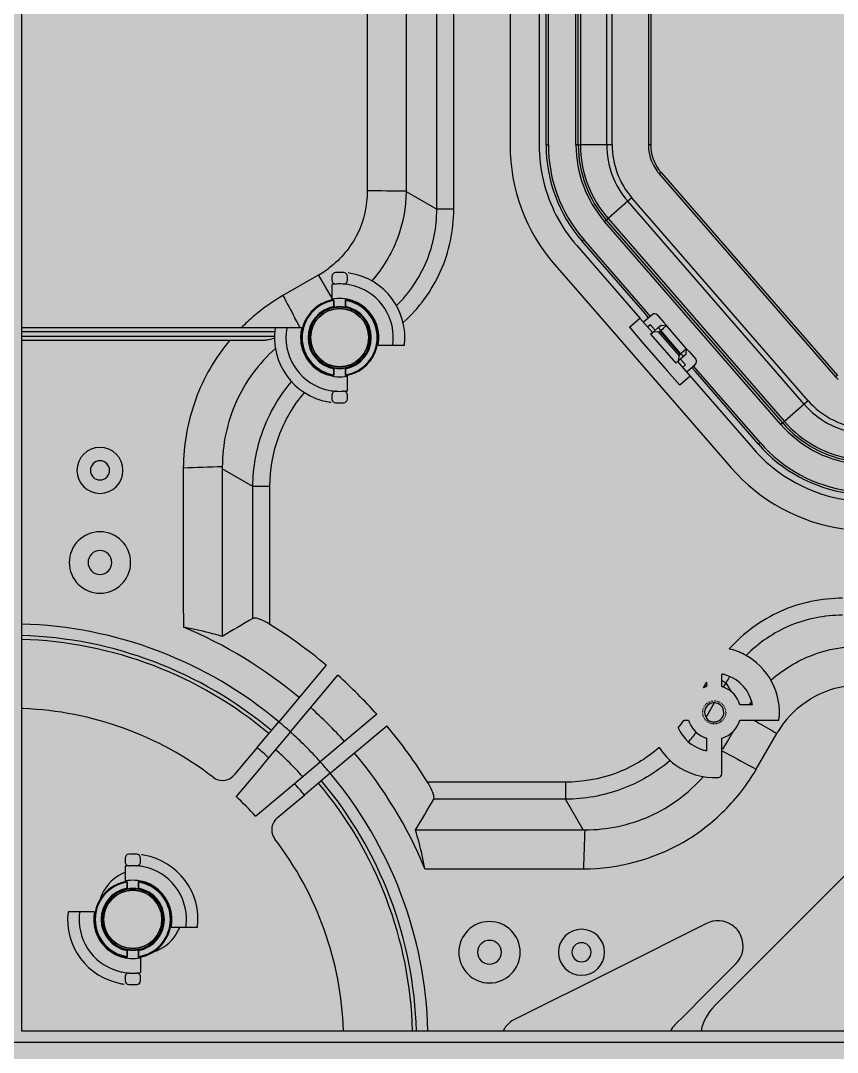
# Model space of a CAD drawing. Header units: millimetres. Extents: x -1070 to 42146, y 1440 to 12921.
# Drawn here: x 5863.1 to 5969.6, y 3516.5 to 3650.9 of the extents above; entities that cross this region are included whole.
import ezdxf

# ---------------------------------------------------------------- set-up
doc = ezdxf.new("R2010")
doc.units = ezdxf.units.MM
doc.linetypes.add('HIDDEN', pattern=[0.2, 0.1, -0.1])
for name, color, linetype in [('CITI-3MM实线CONTINUOUS', 7, 'Continuous'), ('CITIE-TAO实线CONTINUOUS', 7, 'Continuous'), ('DW-PLUS-XIANGTI隐藏线HIDDEN', 7, 'Continuous')]:
    doc.layers.add(name, color=color, linetype=linetype)

msp = doc.modelspace()

# ---------------------------------------------------------------- hatches: boundary and pattern name
at = {"lineweight": -3}
h = msp.add_hatch(color=256, dxfattribs=at)
h.dxf.hatch_style = 1
h.paths.add_polyline_path([(5611.757, 3767.826), (5611.757, 2767.826), (6111.757, 2767.826), (6111.757, 3767.826)])

# ---------------------------------------------------------------- linework, layer by layer
at = {"color": 7, "linetype": 'Continuous', "lineweight": -3}
for p, q in [((5926.933, 3677.148), (5926.933, 3634.728)), ((5930.733, 3677.148), (5930.733, 3634.728)), ((5931.633, 3634.728), (5931.633, 3677.148)), ((5931.933, 3634.728), (5931.933, 3677.148)), ((5935.533, 3634.728), (5935.533, 3677.148)), ((5935.833, 3634.728), (5935.833, 3674.488)), ((5936.126, 3674.488), (5936.126, 3634.728)), ((5939.54, 3634.728), (5939.54, 3674.488)), ((5940.247, 3634.728), (5940.247, 3674.488)), ((5944.983, 3674.488), (5944.983, 3634.728)), ((5945.283, 3674.488), (5945.283, 3634.728)), ((5917.38, 3626.365), (5917.38, 3659.286)), ((5919.602, 3626.365), (5919.602, 3659.286)), ((5908.316, 3656.895), (5908.314, 3628.762)), ((5913.387, 3656.864), (5913.387, 3628.787)), ((5863.257, 3654.619), (5863.257, 3643.426)), ((5863.257, 3643.426), (5863.257, 3643.126)), ((5863.257, 3643.126), (5863.257, 3642.526)), ((5863.257, 3642.526), (5863.257, 3642.226)), ((5863.257, 3642.226), (5863.257, 3519.326)), ((5931.633, 3634.728), (5931.933, 3634.728)), ((5935.833, 3634.728), (5935.533, 3634.728)), ((5935.833, 3634.728), (5936.126, 3634.728)), ((5939.54, 3634.728), (5936.126, 3634.728)), ((5940.247, 3634.728), (5939.54, 3634.728)), ((5945.283, 3634.728), (5944.983, 3634.728)), ((5946.62, 3631.153), (5946.393, 3630.956)), ((5946.393, 3630.956), (5969.385, 3604.507)), ((5946.62, 3631.153), (5969.611, 3604.704)), ((5913.386, 3628.672), (5917.38, 3626.365)), ((5942.286, 3627.385), (5939.709, 3625.145)), ((5942.819, 3627.849), (5942.286, 3627.385)), ((5965.277, 3600.937), (5942.286, 3627.385)), ((5965.811, 3601.4), (5942.819, 3627.849)), ((5919.602, 3626.365), (5917.38, 3626.365)), ((5939.488, 3624.953), (5939.261, 3624.756)), ((5962.253, 3598.308), (5939.261, 3624.756)), ((5939.488, 3624.953), (5939.709, 3625.145)), ((5962.479, 3598.504), (5939.488, 3624.953)), ((5939.709, 3625.145), (5962.7, 3598.697)), ((5935.639, 3621.607), (5943.854, 3612.156)), ((5936.318, 3622.197), (5936.544, 3622.394)), ((5944.533, 3612.747), (5936.318, 3622.197)), ((5944.76, 3612.944), (5936.544, 3622.394)), ((5932.771, 3619.114), (5940.986, 3609.663)), ((5901.988, 3617.795), (5897.332, 3615.109)), ((5902.562, 3616.778), (5901.969, 3617.785)), ((5903.725, 3617.607), (5903.725, 3617.106)), ((5905.725, 3617.106), (5905.725, 3617.607)), ((5902.76, 3616.442), (5902.562, 3616.778)), ((5903.063, 3615.925), (5902.76, 3616.442)), ((5903.745, 3614.76), (5903.063, 3615.925)), ((5903.725, 3616.551), (5903.725, 3614.624)), ((5903.975, 3614.465), (5903.975, 3614.566)), ((5903.975, 3614.465), (5903.975, 3613.679)), ((5903.975, 3613.679), (5903.975, 3613.577)), ((5905.475, 3614.566), (5905.475, 3614.465)), ((5905.475, 3614.465), (5905.475, 3613.679)), ((5905.475, 3613.577), (5905.475, 3613.679)), ((5899.08, 3611.829), (5898.856, 3612.248)), ((5942.496, 3610.975), (5943.854, 3612.156)), ((5943.854, 3612.156), (5945.494, 3610.27)), ((5945.445, 3612.612), (5944.389, 3611.694)), ((5944.993, 3612.218), (5944.533, 3612.747)), ((5945.219, 3612.415), (5944.76, 3612.944)), ((5946.151, 3612.563), (5947.004, 3611.582)), ((5896.321, 3610.893), (5863.257, 3610.893)), ((5897.842, 3610.893), (5896.321, 3610.893)), ((5899.786, 3610.893), (5897.842, 3610.893)), ((5899.582, 3610.893), (5899.08, 3611.829)), ((5942.496, 3610.975), (5944.136, 3609.089)), ((5944.838, 3611.024), (5945.216, 3611.352)), ((5945.216, 3611.352), (5945.872, 3610.598)), ((5945.683, 3610.434), (5946.249, 3610.926)), ((5946.249, 3610.926), (5946.626, 3611.254)), ((5946.249, 3610.926), (5946.577, 3610.548)), ((5946.482, 3610.466), (5946.577, 3610.548)), ((5946.577, 3610.548), (5946.954, 3610.876)), ((5949.201, 3607.529), (5946.577, 3610.548)), ((5946.626, 3611.254), (5947.332, 3611.204)), ((5946.954, 3610.876), (5947.332, 3611.204)), ((5947.004, 3611.582), (5947.332, 3611.204)), ((5949.956, 3608.185), (5947.332, 3611.204)), ((5895.047, 3610.393), (5863.257, 3610.393)), ((5863.257, 3609.793), (5895.047, 3609.793)), ((5863.257, 3609.293), (5895.047, 3609.293)), ((5896.26, 3610.393), (5895.047, 3610.393)), ((5895.047, 3609.793), (5896.227, 3609.793)), ((5940.986, 3609.663), (5947.547, 3602.116)), ((5945.268, 3610.073), (5945.494, 3610.27)), ((5945.268, 3610.073), (5948.548, 3606.299)), ((5945.494, 3610.27), (5945.683, 3610.434)), ((5945.683, 3610.434), (5946.264, 3610.393)), ((5946.264, 3610.393), (5949.004, 3607.241)), ((5946.482, 3610.466), (5949.106, 3607.447)), ((5909.726, 3608.623), (5911.654, 3608.623)), ((5911.654, 3608.623), (5913.166, 3608.623)), ((5944.136, 3609.089), (5947.416, 3605.315)), ((5949.956, 3608.185), (5949.3, 3607.615)), ((5949.907, 3607.48), (5949.956, 3608.185)), ((5949.956, 3608.185), (5950.284, 3607.808)), ((5948.775, 3606.496), (5948.963, 3606.66)), ((5948.963, 3606.66), (5949.004, 3607.241)), ((5949.529, 3607.152), (5948.963, 3606.66)), ((5949.201, 3607.529), (5949.106, 3607.447)), ((5949.152, 3606.824), (5949.808, 3606.069)), ((5949.3, 3607.615), (5949.201, 3607.529)), ((5949.529, 3607.152), (5949.201, 3607.529)), ((5949.907, 3607.48), (5949.529, 3607.152)), ((5950.284, 3607.808), (5951.137, 3606.827)), ((5903.975, 3605.668), (5903.975, 3605.567)), ((5903.975, 3605.567), (5903.975, 3604.78)), ((5905.475, 3605.567), (5905.475, 3605.668)), ((5905.475, 3605.567), (5905.475, 3604.78)), ((5947.416, 3605.315), (5949.056, 3603.428)), ((5948.548, 3606.299), (5948.775, 3606.496)), ((5948.775, 3606.496), (5950.415, 3604.609)), ((5949.808, 3606.069), (5949.431, 3605.741)), ((5950.031, 3605.203), (5951.088, 3606.122)), ((5951.094, 3605.2), (5950.635, 3605.728)), ((5959.536, 3595.946), (5950.861, 3605.925)), ((5959.309, 3595.749), (5951.094, 3605.2)), ((5903.975, 3604.679), (5903.975, 3604.78)), ((5905.475, 3604.78), (5905.475, 3604.679)), ((5905.725, 3602.695), (5905.725, 3604.622)), ((5950.415, 3604.609), (5949.056, 3603.428)), ((5950.415, 3604.609), (5958.63, 3595.159)), ((5969.611, 3604.704), (5969.385, 3604.507)), ((5903.725, 3602.139), (5903.725, 3601.638)), ((5905.725, 3601.638), (5905.725, 3602.139)), ((5947.547, 3602.116), (5955.762, 3592.666)), ((5965.811, 3601.4), (5965.277, 3600.937)), ((5965.277, 3600.937), (5962.7, 3598.697)), ((5962.479, 3598.504), (5962.253, 3598.308)), ((5962.479, 3598.504), (5962.7, 3598.697)), ((5959.309, 3595.749), (5959.536, 3595.946)), ((5884.337, 3592.62), (5884.344, 3575.538)), ((5889.419, 3592.525), (5889.419, 3570.688)), ((5893.412, 3590.22), (5889.419, 3592.525)), ((5895.633, 3590.22), (5893.412, 3590.22)), ((5893.412, 3573.052), (5893.412, 3590.22)), ((5895.633, 3572.257), (5895.633, 3590.22)), ((5884.344, 3575.538), (5884.344, 3575.182)), ((5884.344, 3575.182), (5884.346, 3572.313)), ((5884.346, 3572.313), (5884.346, 3571.917)), ((5902.967, 3566.938), (5896.789, 3559.575)), ((5898.297, 3558.262), (5904.479, 3565.629)), ((5954.554, 3565.479), (5954.554, 3565.796)), ((5954.554, 3564.959), (5954.554, 3565.479)), ((5954.554, 3564.66), (5954.554, 3564.959)), ((5954.554, 3564.959), (5955.019, 3564.69)), ((5952.554, 3564.742), (5952.118, 3563.987)), ((5952.554, 3564.742), (5952.554, 3564.149)), ((5954.554, 3564.149), (5954.554, 3564.66)), ((5955.072, 3564.66), (5954.741, 3564.087)), ((5955.019, 3564.69), (5955.072, 3564.66)), ((5955.072, 3564.66), (5955.163, 3564.501)), ((5955.163, 3564.501), (5955.713, 3563.549)), ((5953.562, 3562.045), (5952.706, 3560.562)), ((5958.555, 3561.795), (5956.908, 3561.795)), ((5893.96, 3556.205), (5896.789, 3559.575)), ((5909.56, 3560.548), (5902.192, 3554.366)), ((5949.623, 3559.795), (5950.199, 3559.795)), ((5952.706, 3560.562), (5952.475, 3560.163)), ((5956.908, 3559.795), (5961.995, 3559.795)), ((5898.297, 3558.262), (5895.467, 3554.889)), ((5903.506, 3552.858), (5910.869, 3559.036)), ((5955.274, 3557.024), (5956.014, 3558.305)), ((5952.554, 3557.441), (5952.554, 3555.794)), ((5954.554, 3552.81), (5954.554, 3557.441)), ((5954.692, 3556.016), (5955.274, 3557.024)), ((5959.045, 3553.393), (5961.725, 3558.051)), ((5893.96, 3556.205), (5892.553, 3554.527)), ((5954.56, 3555.792), (5955.058, 3555.525)), ((5892.553, 3554.527), (5890.975, 3552.647)), ((5895.467, 3554.889), (5894.085, 3553.242)), ((5898.819, 3551.536), (5902.192, 3554.366)), ((5894.085, 3553.242), (5891.22, 3549.828)), ((5903.506, 3552.858), (5900.136, 3550.03)), ((5897.173, 3550.154), (5898.819, 3551.536)), ((5934.151, 3551.702), (5916.187, 3551.702)), ((5934.151, 3551.702), (5934.151, 3549.481)), ((5893.759, 3547.29), (5897.173, 3550.154)), ((5981.948, 3550.918), (5957.703, 3526.673)), ((5898.458, 3548.622), (5900.136, 3550.03)), ((5934.151, 3549.481), (5916.983, 3549.481)), ((5936.456, 3545.488), (5934.151, 3549.481)), ((5896.578, 3547.044), (5898.458, 3548.622)), ((5914.618, 3545.488), (5936.456, 3545.488)), ((5876.757, 3541.81), (5876.757, 3541.309)), ((5876.757, 3540.754), (5876.757, 3538.827)), ((5878.757, 3541.309), (5878.757, 3541.81)), ((5915.848, 3540.415), (5916.225, 3540.415)), ((5916.225, 3540.415), (5936.548, 3540.415)), ((5877.007, 3538.668), (5877.007, 3538.769)), ((5877.007, 3538.668), (5877.007, 3537.882)), ((5878.507, 3538.769), (5878.507, 3538.668)), ((5878.507, 3538.668), (5878.507, 3537.882)), ((5877.007, 3537.882), (5877.007, 3537.78)), ((5878.507, 3537.78), (5878.507, 3537.882)), ((5870.829, 3534.826), (5869.316, 3534.826)), ((5872.756, 3534.826), (5870.829, 3534.826)), ((5882.758, 3532.826), (5884.685, 3532.826)), ((5884.685, 3532.826), (5886.198, 3532.826)), ((5952.551, 3533.302), (5940.413, 3527.233)), ((5877.007, 3529.871), (5877.007, 3529.77)), ((5877.007, 3529.77), (5877.007, 3528.984)), ((5877.007, 3528.882), (5877.007, 3528.984)), ((5878.507, 3529.77), (5878.507, 3529.871)), ((5878.507, 3529.77), (5878.507, 3528.984)), ((5878.507, 3528.984), (5878.507, 3528.882)), ((5878.757, 3528.825), (5878.757, 3526.898)), ((5940.413, 3527.233), (5927.502, 3520.777)), ((5952.321, 3523.978), (5956.36, 3528.017)), ((5876.757, 3526.343), (5876.757, 3525.842)), ((5878.757, 3525.842), (5878.757, 3526.343)), ((5957.703, 3526.673), (5953.664, 3522.634)), ((5949.754, 3521.411), (5952.321, 3523.978)), ((5948.432, 3520.089), (5949.754, 3521.411)), ((5863.257, 3519.326), (5986.157, 3519.326))]:
    msp.add_line(p, q, dxfattribs=at)
at = {"color": 1, "lineweight": -3}
msp.add_line((5611.757, 3517.826), (6111.757, 3517.826), dxfattribs=at)
at = {"color": 7, "linetype": 'Continuous', "lineweight": -3}
for centre, radius, start, end in [((5950.733, 3634.728), 23.8, 180, 221), ((5950.733, 3634.728), 20, 180, 193.66772), ((5950.733, 3634.728), 19.1, 180, 221), ((5950.733, 3634.728), 18.8, 180, 221), ((5950.733, 3634.728), 15.2, 180, 221), ((5950.733, 3634.728), 14.9, 180, 221), ((5950.733, 3634.728), 14.607, 180, 221), ((5950.733, 3634.728), 11.193, 180, 221), ((5950.733, 3634.728), 10.486, 180, 221), ((5950.733, 3634.728), 5.75, 180, 184.60306), ((5950.733, 3634.728), 5.75, 184.60306, 216.39694), ((5950.733, 3634.728), 5.45, 180, 216.41209), ((5950.733, 3634.728), 5.75, 216.39694, 221), ((5950.733, 3634.728), 5.45, 216.41209, 221), ((5950.733, 3634.728), 20, 193.66772, 207.3375), ((5916.418, 4584.766), 956.012, 269.514359, 269.818376), ((5940.899, 3628.402), 27.514, 179.19739, 179.4385), ((5950.733, 3634.728), 20, 207.3375, 221), ((5895.704, 3628.783), 12.658, 304.60334, 307.27305), ((5895.787, 3628.661), 12.511, 299.71165, 304.60889), ((5904.225, 3617.607), 0.5, 93.58332, 180), ((5904.725, 3609.623), 8.5, 86.41668, 93.58332), ((5905.225, 3617.607), 0.5, 0, 86.41668), ((5904.725, 3609.623), 8.5, 80.15881, 82.46232), ((5904.725, 3609.623), 8.5, 353.24367, 80.15881), ((5904.225, 3617.106), 0.5, 180, 273.82255), ((5904.725, 3609.623), 7, 95.29417, 98.21321), ((5904.725, 3609.623), 7, 86.17745, 93.82255), ((5905.225, 3617.106), 0.5, 266.17745, 0), ((5904.725, 3609.623), 7, 79.76053, 86.17743), ((5904.725, 3609.623), 7, 73.4912, 79.76053), ((5904.725, 3609.623), 7, 351.78679, 73.4912), ((5910.322, 3592.774), 25.838, 120.1832, 130.38485), ((6942.563, 4170.203), 1183.486, 207.971542, 208.128466), ((5904.725, 3609.623), 5.1, 71.32047, 101.30773), ((5904.725, 3609.623), 5, 98.62693, 177.53429), ((5904.725, 3609.623), 4.9, 98.80437, 261.19563), ((5904.725, 3609.623), 4.125, 100.47568, 259.52432), ((5904.725, 3609.623), 4.025, 100.739, 180), ((5904.725, 3609.623), 4, 100.74093, 177.39131), ((5904.725, 3609.623), 4, 100.74093, 177.39131), ((5904.725, 3609.623), 3.8, 0, 180), ((5904.725, 3609.623), 4.025, 79.261, 100.739), ((5904.725, 3609.623), 4, 79.25907, 100.74093), ((5904.725, 3609.623), 4, 2.60869, 79.25907), ((5904.725, 3609.623), 5, 0, 81.37307), ((5904.725, 3609.623), 4.9, 278.80437, 81.19563), ((5904.725, 3609.623), 4.125, 280.47568, 79.52432), ((5904.725, 3609.623), 4.025, 0, 79.261), ((5904.725, 3609.623), 5.1, 11.21536, 71.32047), ((5911.442, 3591.473), 27.555, 130.40513, 135.1881), ((5945.774, 3612.235), 0.5, 41, 131), ((5904.725, 3609.623), 8.5, 171.40716, 260.03325), ((5904.725, 3609.623), 7, 169.54702, 253.18503), ((5904.725, 3609.623), 5.1, 165.58049, 173.52208), ((5904.725, 3609.623), 5.1, 356.40894, 11.21536), ((5904.725, 3609.623), 5.1, 173.52208, 188.72594), ((5904.725, 3609.623), 5, 177.53429, 180), ((5904.725, 3609.623), 5, 180, 261.37307), ((5904.725, 3609.623), 4.025, 180, 259.261), ((5904.725, 3609.623), 4, 177.39131, 180), ((5904.725, 3609.623), 4, 177.39131, 180), ((5904.725, 3609.623), 4, 180, 182.60869), ((5904.725, 3609.623), 4, 180, 182.60869), ((5904.725, 3609.623), 4, 182.60869, 259.25907), ((5904.725, 3609.623), 4, 182.60869, 259.25907), ((5904.725, 3609.623), 3.8, 180, 0), ((5904.725, 3609.623), 4, 280.74093, 357.39131), ((5904.725, 3609.623), 4.025, 280.739, 0), ((5904.725, 3609.623), 5, 278.62693, 357.53429), ((5904.725, 3609.623), 4, 0, 2.60869), ((5904.725, 3609.623), 4, 0, 2.60869), ((5904.725, 3609.623), 4, 357.39131, 0), ((5904.725, 3609.623), 4, 357.39131, 0), ((5904.725, 3609.623), 5, 357.53429, 0), ((5904.725, 3609.623), 5.1, 348.69227, 356.40894), ((5904.725, 3609.623), 5.1, 188.72594, 250.49441), ((5950.76, 3606.499), 0.5, 311, 41), ((5904.725, 3609.623), 4.025, 259.261, 280.739), ((5904.725, 3609.623), 4, 259.25907, 280.74093), ((5904.725, 3609.623), 5.1, 250.49441, 281.30773), ((5973.724, 3608.28), 5.75, 221, 225.60306), ((5904.725, 3609.623), 7, 253.18503, 259.60222), ((5904.725, 3609.623), 7, 259.60222, 266.17743), ((5904.225, 3602.139), 0.5, 86.17745, 180), ((5904.725, 3609.623), 7, 266.17745, 273.82255), ((5905.225, 3602.139), 0.5, 0, 93.82255), ((5904.725, 3609.623), 7, 275.29417, 278.21321), ((5904.725, 3609.623), 8.5, 260.03325, 262.45345), ((5904.225, 3601.638), 0.5, 180, 266.41668), ((5904.725, 3609.623), 8.5, 266.41668, 273.58332), ((5905.225, 3601.638), 0.5, 273.58332, 0), ((5973.724, 3608.28), 10.486, 221, 262), ((5973.724, 3608.28), 11.193, 221, 262), ((5973.724, 3608.28), 14.9, 221, 262), ((5973.724, 3608.28), 14.607, 221, 262), ((5973.724, 3608.28), 15.2, 221, 262), ((5973.724, 3608.28), 18.8, 221, 262), ((5873.475, 3592.326), 3, 0, 180), ((5973.724, 3608.28), 20, 221, 234.66767), ((5973.724, 3608.28), 19.1, 221, 262), ((5873.475, 3592.326), 1.25, 0, 180), ((5873.475, 3592.326), 3, 180, 0), ((5873.475, 3592.326), 1.25, 180, 0), ((5927.692, 2361.243), 1232.14, 91.779943, 92.016316), ((5973.724, 3608.28), 23.8, 221, 262), ((5973.724, 3608.28), 20, 234.66767, 248.33729), ((5973.724, 3608.28), 20, 248.33729, 262), ((5873.475, 3580.326), 4, 0, 180), ((5873.475, 3580.326), 1.55, 0, 180), ((5873.475, 3580.326), 4, 180, 0), ((5873.475, 3580.326), 1.55, 180, 0), ((6014.659, 3363.727), 241.904, 120.08068, 121.17985), ((5861.757, 3517.826), 54.5, 50, 88.42285), ((5861.757, 3517.826), 58.619, 50, 67.33429), ((5861.757, 3517.826), 64.112, 50, 58.10263), ((5861.757, 3517.826), 52.999, 50, 88.3782), ((5861.757, 3517.826), 52.5, 49.94841, 88.36275), ((5953.554, 3560.795), 8.5, 62.57735, 76.60716), ((5953.554, 3560.795), 8.5, 353.24367, 62.57735), ((5861.757, 3517.826), 64.112, 41.78766, 48.21234), ((5953.554, 3560.795), 5.1, 76.15052, 78.69227), ((5953.554, 3560.795), 5.1, 70.99781, 76.15052), ((5970.638, 3555.769), 17.927, 147.202, 149.75567), ((5953.554, 3560.795), 5.1, 11.30773, 70.99781), ((5953.556, 3560.788), 3.507, 106.60891, 114.21423), ((5953.554, 3560.795), 3.5, 68.27691, 73.39845), ((5953.554, 3560.795), 3.5, 16.60155, 68.27691), ((5970.509, 3555.845), 17.777, 149.75736, 150.27335), ((5972.915, 3551.486), 18.046, 143.34099, 145.16195), ((5861.757, 3517.826), 43.5, 87.75244, 88.02389), ((5861.757, 3517.826), 43.5, 52.51931, 87.75244), ((5861.757, 3517.826), 58.619, 41.95524, 48.04476), ((5953.554, 3560.795), 1.25, 169.51627, 180), ((5953.554, 3560.795), 1.25, 0, 169.51627), ((5861.757, 3517.826), 54.5, 47.89693, 50), ((5933.976, 3570.619), 19.026, 321.51342, 325.3242), ((5953.554, 3560.795), 3.5, 196.60155, 246.97683), ((5953.554, 3560.795), 1.25, 180, 330), ((5953.554, 3560.795), 3.5, 286.60155, 343.39845), ((5953.554, 3560.795), 1.25, 330, 0), ((5919.313, 3487.263), 82.509, 60.97381, 61.53135), ((5972.693, 3551.803), 12.623, 140.29392, 150.33429), ((5861.757, 3517.826), 54.5, 42.10307, 47.89693), ((5861.757, 3517.826), 64.112, 31.89737, 40), ((5953.554, 3560.795), 5.1, 203.28415, 252.3915), ((5933.971, 3570.717), 21.301, 319.69677, 324.00864), ((5953.554, 3560.795), 3.5, 246.97683, 253.39845), ((5861.757, 3517.826), 50.1, 47.71214, 50), ((5861.757, 3517.826), 51.5, 45.01076, 47.77436), ((5861.757, 3517.826), 58.619, 22.66571, 40), ((5953.554, 3560.795), 8.5, 212.63475, 232.95779), ((5953.554, 3560.795), 5.1, 252.3915, 258.69227), ((6551.39, 4666.277), 1260.707, 241.769855, 241.975201), ((5861.757, 3517.826), 51.5, 42.22564, 45.01076), ((5861.757, 3517.826), 54.5, 40, 42.10307), ((5861.757, 3517.826), 54.5, 1.57715, 40), ((5953.554, 3560.795), 8.5, 232.95779, 273.58332), ((5954.054, 3552.81), 0.5, 273.58332, 0), ((5889.443, 3553.933), 2, 232.51931, 309.83454), ((5889.443, 3553.933), 2, 309.83454, 320), ((5861.757, 3517.826), 50.1, 40, 42.28786), ((5861.757, 3517.826), 52.5, 1.63725, 40.05153), ((5861.759, 3517.827), 52.998, 1.62109, 40.0007), ((5861.757, 3517.826), 43.5, 42.63522, 47.36478), ((5707.658, 3670.728), 241.904, 328.82015, 329.91932), ((5897.864, 3545.512), 2, 130, 197.67522), ((5897.864, 3545.512), 2, 197.67522, 217.48069), ((4746.051, 3583.269), 1191.267, 357.938443, 358.182666), ((5861.757, 3517.826), 43.5, 1.97611, 37.48069), ((5877.257, 3541.81), 0.5, 93.58332, 180), ((5877.757, 3533.826), 8.5, 86.41668, 93.58332), ((5878.257, 3541.81), 0.5, 0, 86.41668), ((5877.757, 3533.826), 8.5, 80.15881, 82.46232), ((5877.757, 3533.826), 8.5, 353.24367, 80.15881), ((5877.257, 3541.309), 0.5, 180, 273.82255), ((5877.757, 3533.826), 7, 95.29417, 98.21321), ((5877.757, 3533.826), 7, 86.17745, 93.82255), ((5878.257, 3541.309), 0.5, 266.17745, 0), ((5877.757, 3533.826), 7, 79.76053, 86.17743), ((5877.757, 3533.826), 7, 73.4912, 79.76053), ((5878.757, 3534.826), 5.5, 116.19518, 162.79995), ((5878.757, 3534.826), 5.5, 111.32369, 116.19518), ((5877.757, 3533.826), 7, 351.78679, 73.4912), ((5877.757, 3533.826), 5, 98.62693, 177.53429), ((5877.757, 3533.826), 4.9, 98.80437, 261.19563), ((5877.757, 3533.826), 5.1, 71.32047, 101.30773), ((5877.757, 3533.826), 5, 0, 81.37307), ((5877.757, 3533.826), 4.9, 278.80437, 81.19563), ((5877.757, 3533.826), 5.1, 11.21536, 71.32047), ((5877.757, 3533.826), 4.125, 100.47568, 259.52432), ((5877.757, 3533.826), 4.025, 100.739, 180), ((5877.757, 3533.826), 4, 100.74093, 177.39131), ((5877.757, 3533.826), 4, 100.74093, 177.39131), ((5877.757, 3533.826), 3.8, 0, 180), ((5877.757, 3533.826), 4.025, 79.261, 100.739), ((5877.757, 3533.826), 4, 79.25907, 100.74093), ((5877.757, 3533.826), 4, 79.25907, 100.74093), ((5877.757, 3533.826), 4, 2.60869, 79.25907), ((5877.757, 3533.826), 4.125, 280.47568, 79.52432), ((5877.757, 3533.826), 4.025, 0, 79.261), ((5877.757, 3533.826), 8.5, 173.24367, 260.15881), ((5877.757, 3533.826), 7, 171.78679, 253.4912), ((5877.757, 3533.826), 5.1, 176.40894, 191.21536), ((5877.757, 3533.826), 5.1, 168.69227, 176.40894), ((5877.757, 3533.826), 5, 177.53429, 180), ((5877.757, 3533.826), 4, 177.39131, 180), ((5877.757, 3533.826), 4, 177.39131, 180), ((5877.757, 3533.826), 4, 0, 2.60869), ((5877.757, 3533.826), 4, 0, 2.60869), ((5877.757, 3533.826), 5.1, 356.40894, 11.21536), ((5877.757, 3533.826), 5.1, 191.21536, 251.32047), ((5877.757, 3533.826), 5, 180, 261.37307), ((5877.757, 3533.826), 4.025, 180, 259.261), ((5877.757, 3533.826), 4, 180, 182.60869), ((5877.757, 3533.826), 4, 180, 182.60869), ((5877.757, 3533.826), 4, 182.60869, 259.25907), ((5877.757, 3533.826), 4, 182.60869, 259.25907), ((5877.757, 3533.826), 3.8, 180, 0), ((5877.757, 3533.826), 4, 280.74093, 357.39131), ((5877.757, 3533.826), 4.025, 280.739, 0), ((5877.757, 3533.826), 5, 278.62693, 357.53429), ((5877.757, 3533.826), 4, 357.39131, 0), ((5877.757, 3533.826), 5, 357.53429, 0), ((5877.757, 3533.826), 5.1, 348.69227, 356.40894), ((5878.757, 3534.826), 5.5, 332.78764, 338.67631), ((5924.257, 3529.545), 4, 0, 180), ((5954.026, 3530.35), 3.3, 55.30927, 116.56505), ((5954.026, 3530.35), 3.3, 23.88421, 55.30927), ((5878.757, 3534.826), 5.5, 287.18534, 327.03769), ((5878.757, 3534.826), 5.5, 327.03769, 332.78764), ((5936.257, 3529.545), 3, 0, 180), ((5954.026, 3530.35), 3.3, 315, 23.88421), ((5877.757, 3533.826), 4, 259.25907, 280.74093), ((5924.257, 3529.545), 1.55, 0, 180), ((5936.257, 3529.545), 1.25, 0, 180), ((5877.757, 3533.826), 5.1, 251.32047, 281.30773), ((5877.757, 3533.826), 4.025, 259.261, 280.739), ((5924.257, 3529.545), 4, 180, 0), ((5924.257, 3529.545), 1.55, 180, 0), ((5936.257, 3529.545), 3, 180, 0), ((5936.257, 3529.545), 1.25, 180, 0), ((5877.757, 3533.826), 7, 253.4912, 259.76053), ((5877.757, 3533.826), 7, 259.76053, 266.17743), ((5877.257, 3526.343), 0.5, 86.17745, 180), ((5877.757, 3533.826), 7, 266.17745, 273.82255), ((5878.257, 3526.343), 0.5, 0, 93.82255), ((5877.757, 3533.826), 7, 275.29417, 278.21321), ((5877.757, 3533.826), 8.5, 260.15881, 262.46232), ((5877.257, 3525.842), 0.5, 180, 266.41668), ((5877.757, 3533.826), 8.5, 266.41668, 273.58332), ((5878.257, 3525.842), 0.5, 273.58332, 0), ((5958.472, 3517.826), 6.8, 135, 167.25641), ((5928.977, 3517.826), 3.3, 122.90561, 141.0059), ((5928.977, 3517.826), 3.3, 116.56505, 122.90561), ((5928.977, 3517.826), 3.3, 141.0059, 152.96431), ((5950.694, 3517.826), 3.2, 135, 152.04681)]:
    msp.add_arc(centre, radius, start, end, dxfattribs=at)
for centre, major_axis, ratio, start_param, end_param in [((5946.285, 3610.692), (-0.197, 0.226), 1, -3.9269908, -3.1415927), ((5949.303, 3607.221), (-0.197, 0.226), 1, 0, 0.7853982), ((5917.829, 3588.28), (27.513, -9.608), 0.7373697, -2.9015277, -2.889575), ((5873.344, 3517.826), (56.357, 0), 0.9786351, 1.3437546, 1.3743184), ((5873.344, 3517.826), (56.357, 0), 0.9786351, 1.2815511, 1.3437546), ((5861.757, 3529.413), (0, 56.357), 0.9786351, -1.341806, -1.2815511), ((5932.211, 3573.898), (-9.608, 27.513), 0.7373697, -3.3936103, -3.3816576), ((5861.757, 3529.413), (0, 56.357), 0.9786351, -1.3743184, -1.341806)]:
    msp.add_ellipse(centre, major_axis=major_axis, ratio=ratio, start_param=start_param, end_param=end_param, dxfattribs=at)
for points, knots in [([(5908.314, 3628.762), (5908.325, 3626.843), (5907.458, 3622.941), (5904.897, 3619.872), (5903.37, 3618.71)], [0, 0, 0, 0, 0.5000431, 1, 1, 1, 1]), ([(5913.386, 3628.672), (5913.364, 3626.558), (5912.567, 3622.303), (5910.318, 3618.602), (5908.919, 3617.016)], [0, 0, 0, 0, 0.4999155, 1, 1, 1, 1]), ([(5912.13, 3613.798), (5913.792, 3615.411), (5916.493, 3619.357), (5917.391, 3624.048), (5917.38, 3626.365)], [0, 0, 0, 0, 0.4999668, 1, 1, 1, 1]), ([(5912.994, 3611.592), (5915.056, 3613.425), (5918.444, 3618.02), (5919.602, 3623.606), (5919.602, 3626.365)], [0, 0, 0, 0, 0.4999637, 1, 1, 1, 1]), ([(5890.428, 3609.293), (5889.455, 3608.141), (5887.699, 3605.667), (5885.804, 3601.534), (5884.632, 3597.147), (5884.342, 3594.128), (5884.337, 3592.62)], [0, 0, 0, 0, 0.2499953, 0.4999821, 0.7499941, 1, 1, 1, 1]), ([(5896.226, 3609.563), (5896.13, 3609.519), (5895.753, 3609.375), (5895.347, 3609.293), (5895.047, 3609.293)], [0, 0, 0, 0, 0.2589482, 1, 1, 1, 1]), ([(5896.346, 3608.198), (5894.188, 3606.29), (5890.643, 3601.496), (5889.43, 3595.668), (5889.421, 3592.789)], [0, 0, 0, 0, 0.5000303, 1, 1, 1, 1]), ([(5893.412, 3590.22), (5893.422, 3592.685), (5894.301, 3597.653), (5896.857, 3602.006), (5898.458, 3603.881)], [0, 0, 0, 0, 0.5000149, 1, 1, 1, 1]), ([(5895.633, 3590.22), (5895.633, 3592.43), (5896.408, 3596.886), (5898.703, 3600.788), (5900.142, 3602.465)], [0, 0, 0, 0, 0.5000258, 1, 1, 1, 1]), ([(5970.296, 3575.671), (5967.537, 3575.671), (5961.951, 3574.513), (5957.355, 3571.125), (5955.522, 3569.063)], [0, 0, 0, 0, 0.5000325, 1, 1, 1, 1]), ([(5895.633, 3572.257), (5895.411, 3572.395), (5894.976, 3572.643), (5894.341, 3572.931), (5893.835, 3573.084), (5893.508, 3573.108), (5893.412, 3573.052)], [0, 0, 0, 0, 0.32627, 0.6262039, 0.8608737, 1, 1, 1, 1]), ([(5970.296, 3573.45), (5967.979, 3573.46), (5963.288, 3572.563), (5959.342, 3569.862), (5957.728, 3568.199)], [0, 0, 0, 0, 0.50003, 1, 1, 1, 1]), ([(5960.947, 3564.988), (5962.532, 3566.387), (5966.234, 3568.636), (5970.489, 3569.433), (5972.602, 3569.455)], [0, 0, 0, 0, 0.5000845, 1, 1, 1, 1]), ([(5962.982, 3559.868), (5964.151, 3561.274), (5967.146, 3563.606), (5970.858, 3564.394), (5972.687, 3564.385)], [0, 0, 0, 0, 0.4999325, 1, 1, 1, 1]), ([(5946.396, 3556.211), (5944.719, 3554.772), (5940.817, 3552.477), (5936.36, 3551.702), (5934.151, 3551.702)], [0, 0, 0, 0, 0.4999729, 1, 1, 1, 1]), ([(5947.812, 3554.527), (5945.937, 3552.926), (5941.584, 3550.37), (5936.616, 3549.491), (5934.151, 3549.481)], [0, 0, 0, 0, 0.4999837, 1, 1, 1, 1]), ([(5936.548, 3540.415), (5941.028, 3540.429), (5947.944, 3542.248), (5955.087, 3547.834), (5957.909, 3551.441), (5959.045, 3553.393)], [0, 0, 0, 0, 0.4979334, 0.7489575, 1, 1, 1, 1]), ([(5916.983, 3549.481), (5917.039, 3549.577), (5917.015, 3549.904), (5916.862, 3550.41), (5916.574, 3551.045), (5916.326, 3551.48), (5916.187, 3551.702)], [0, 0, 0, 0, 0.1391233, 0.3737938, 0.6737287, 1, 1, 1, 1]), ([(5936.719, 3545.49), (5939.599, 3545.499), (5945.427, 3546.712), (5950.221, 3550.257), (5952.129, 3552.415)], [0, 0, 0, 0, 0.4999699, 1, 1, 1, 1])]:
    msp.add_open_spline(points, degree=3, knots=knots, dxfattribs=at)
msp.add_open_spline([(5959.347, 3559.408), (5960.145, 3558.965), (5960.934, 3558.506), (5961.725, 3558.051)], degree=3, dxfattribs=at)
at = {"layer": 'CITI-3MM实线CONTINUOUS', "color": 7, "lineweight": -3}
for centre, radius in [((5904.725, 3609.623), 4), ((5904.725, 3609.623), 3.8), ((5877.757, 3533.826), 4), ((5877.757, 3533.826), 3.8)]:
    msp.add_circle(centre, radius, dxfattribs=at)
at = {"layer": 'CITIE-TAO实线CONTINUOUS', "color": 7, "lineweight": -3}
for p, q in [((5903.975, 3613.577), (5903.975, 3614.566)), ((5905.475, 3613.577), (5905.475, 3614.566)), ((5903.975, 3604.679), (5903.975, 3605.668)), ((5905.475, 3604.679), (5905.475, 3605.668)), ((5877.007, 3537.78), (5877.007, 3538.769)), ((5878.507, 3537.78), (5878.507, 3538.769)), ((5877.007, 3528.882), (5877.007, 3529.871)), ((5878.507, 3528.882), (5878.507, 3529.871))]:
    msp.add_line(p, q, dxfattribs=at)
for centre in [(5904.725, 3609.623), (5877.757, 3533.826)]:
    msp.add_circle(centre, 4.025, dxfattribs=at)
for centre, radius, start, end in [((5904.725, 3609.623), 5, 98.62693, 172.60279), ((5904.725, 3609.623), 4.9, 98.80437, 261.19563), ((5904.725, 3609.623), 4.125, 100.47568, 259.52432), ((5904.725, 3609.623), 4.9, 278.80437, 81.19563), ((5904.725, 3609.623), 4.125, 280.47568, 79.52432), ((5904.725, 3609.623), 5, 278.62693, 0), ((5877.757, 3533.826), 5, 98.62693, 180), ((5877.757, 3533.826), 4.9, 98.80437, 261.19563), ((5877.757, 3533.826), 4.9, 278.80437, 81.19563), ((5877.757, 3533.826), 4.125, 100.47568, 259.52432), ((5877.757, 3533.826), 4.125, 280.47568, 79.52432), ((5877.757, 3533.826), 5, 278.62693, 0)]:
    msp.add_arc(centre, radius, start, end, dxfattribs=at)
at = {"layer": 'DW-PLUS-XIANGTI隐藏线HIDDEN', "color": 5, "linetype": 'HIDDEN', "lineweight": -3}
msp.add_circle((5953.554, 3560.795), 1.5, dxfattribs=at)

doc.saveas('drawing.dxf')
